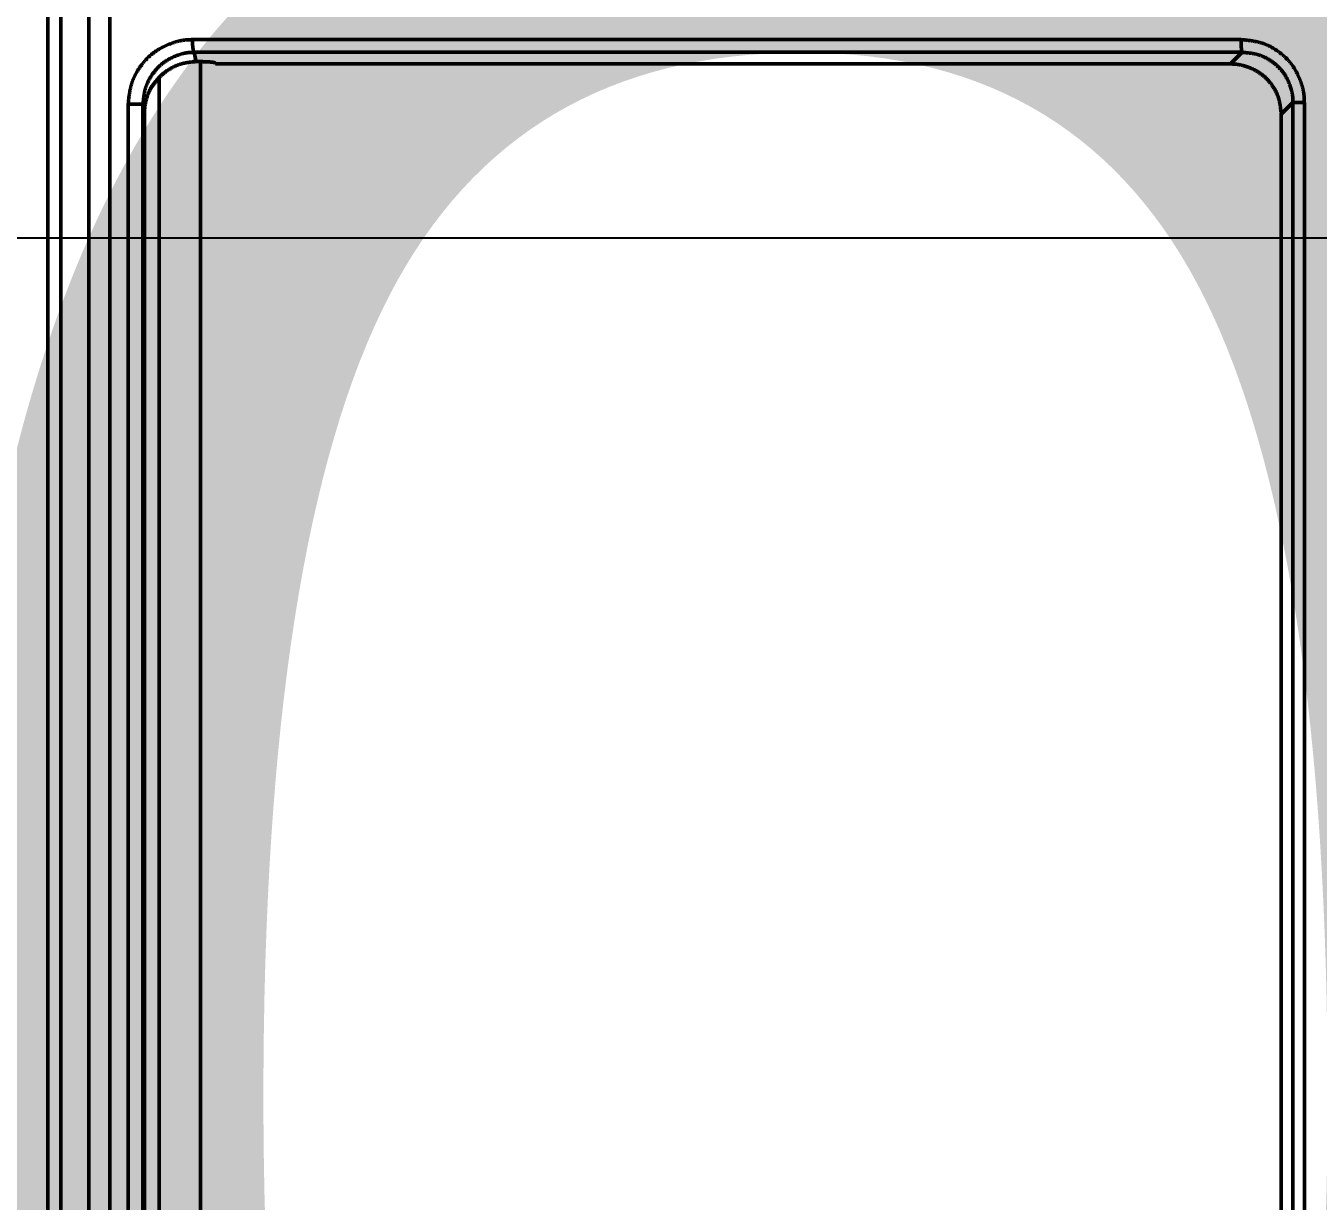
# Model space of a CAD drawing. Header units: millimetres. Extents: x -6033 to 120673, y -4970 to 90533.
# Drawn here: x 87082.5 to 87133.4, y 68352.5 to 68398.7 of the extents above; entities that cross this region are included whole.
import ezdxf
from ezdxf.enums import TextEntityAlignment as Align

# ---------------------------------------------------------------- set-up
doc = ezdxf.new("R2010")
doc.units = ezdxf.units.MM
doc.linetypes.add('I-PLAN$0$ACAD_ISO02W100', pattern=[15, 12, -3])
doc.linetypes.add('I-PLAN$0$DASH', pattern=[0.35, 0.25, -0.1])
doc.layers.get('DefPoints').update_dxf_attribs({"color": 250})
for name, color, linetype, lineweight in [('_ACM-A-ANNO-DIMS-b', 2, 'Continuous', 18), ('_ACM-A-ANNO-DIMS-c', 2, 'Continuous', 18), ('I-AR$0$I-SCOPE', 252, 'Continuous', 35), ('I-PLAN$0$_ACM-A-WALL-HACH', 251, 'Continuous', 9)]:
    doc.layers.add(name, color=color, linetype=linetype, lineweight=lineweight)
for name, color, linetype in [('I-CEILING$0$I-RCP-AIR', 64, 'Continuous'), ('I-CEILING$0$RC-Hatch【天花填充】', 251, 'Continuous'), ('I-FLOOR$0$I-FC-HATCH', 8, 'Continuous'), ('I-PLAN$0$I-PL-FURN', 1, 'I-PLAN$0$DASH'), ('地坪', 7, 'Continuous'), ('天花', 7, 'Continuous')]:
    doc.layers.add(name, color=color, linetype=linetype)
doc.styles.add('_ACM-G-NOTES', font='arial.ttf')
doc.styles.add('I-CEILING$0$黑体', font='simhei.ttf', dxfattribs={"height": 600})
doc.styles.add('I-PLAN$0$Arial', font='ARIALUNI.ttf')
doc.dimstyles.new('_ACM-DIM-A_50', dxfattribs={"dimscale": 50, "dimtxt": 2.5, "dimasz": 1, "dimexe": 1.5, "dimexo": 1, "dimgap": 1, "dimtad": 1, "dimdec": 0, "dimrnd": 5, "dimzin": 1, "dimdsep": 46, "dimtxsty": '_ACM-G-NOTES', "dimblk": 'ARCHTICK', "dimcen": 2.5, "dimclrd": 256, "dimclre": 256, "dimclrt": 256, "dimadec": 3, "dimazin": 0, "dimtfac": 1, "dimtdec": 0, "dimtix": 1, "dimtmove": 0, "dimatfit": 3, "dimldrblk": 'DOTSMALL', "dimfxl": 5, "dimfxlon": 1, "dimlwd": 18, "dimlwe": 18, "dimarcsym": 0})

# ---------------------------------------------------------------- blocks, each defined once
blk = doc.blocks.new('I-AR')
at = {"layer": 'I-AR$0$I-SCOPE'}
h = blk.add_hatch(dxfattribs=at)
h.set_pattern_fill('ANSI31', color=256, scale=200)
h.paths.add_polyline_path([(63300, 72640), (66630, 72640), (66630, 70889.383), (90600, 70890), (90600, 66390), (96650, 66390), (96650, 24876.398), (18340, 24876.398), (18340, 66390), (48090, 66390), (48090, 72640), (51400, 72640), (51400, 72649.887), (52869.5, 72649.887), (52869.5, 72640), (55240, 72640), (55240, 72790), (59460, 72790), (59460, 72640), (61830.5, 72640), (61830.5, 72649.887), (63300, 72649.887)], flags=16)
h.paths.add_polyline_path([(7330, 0), (7330, -1770), (11180, -1770), (11180, 0), (18450, 0), (18450, 2900), (27550, 2900), (27550, 18090), (37037.331, 18090), (37037.331, 17350), (96200, 17350), (96200, 18120), (114640, 18120), (114640, 84500), (0, 84500), (0, 0)])
blk = doc.blocks.new('I-PLAN')
at = {"layer": 'I-PLAN$0$_ACM-A-WALL-HACH'}
h = blk.add_hatch(dxfattribs=at)
h.set_pattern_fill('ANSI31', color=256, scale=10, angle=45)
h.paths.add_polyline_path([(88260, 70790), (88260, 70890), (88030, 70890), (88030, 70790), (88230, 70790)], flags=17)
h.paths.add_polyline_path([(79671.546, 69390), (78155, 69390), (78155, 68990), (77955, 68990), (77955, 69590), (79671.546, 69590)], flags=17)
h.paths.add_polyline_path([(80271.546, 69390), (80271.546, 69590), (80780, 69590), (80780, 68990), (80580, 68990), (80580, 69390)], flags=17)
h.paths.add_polyline_path([(74580, 69590), (73930, 69590), (73930, 69390), (74580, 69390)])
h.paths.add_polyline_path([(68780, 69590), (69430, 69590), (69430, 69390), (68780, 69390)])
h.paths.add_polyline_path([(87280, 66490), (87480, 66490), (87480, 66390), (87280, 66390)])
h.paths.add_polyline_path([(82180, 68990), (82180, 69390), (84230, 69390), (84230, 66490), (84430, 66490), (84430, 69390), (85280, 69390), (85280, 69590), (81980, 69590), (81980, 68990)])
h.paths.add_polyline_path([(87480, 67390), (87480, 69390), (88280, 69390), (88280, 69590), (88080, 69590), (86480, 69590), (86480, 69390), (87280, 69390), (87280, 67390)], flags=17)
h.paths.add_polyline_path([(72130, 68170), (72130, 66490), (72330, 66490), (72330, 67870), (73130, 67870), (73130, 68070), (72330, 68070), (72330, 68170)])
h.paths.add_polyline_path([(71230, 68170), (71230, 66390), (71030, 66390), (71030, 67870), (70230, 67870), (70230, 68070), (71030, 68070), (71030, 68170)])
h.paths.add_polyline_path([(72130, 69070), (72330, 69070), (72330, 69390), (73030, 69390), (73030, 69590), (72130, 69590)])
h.paths.add_polyline_path([(71230, 69070), (71030, 69070), (71030, 69390), (70330, 69390), (70330, 69590), (71230, 69590)])
h.paths.add_polyline_path([(67800, 69490), (67830, 69490), (67830, 69590), (67800, 69590)], flags=17)
h.paths.add_polyline_path([(76755, 69590), (75180, 69590), (75180, 69390), (75330, 69390), (75330, 66390), (75530, 66390), (75530, 69390), (76555, 69390), (76555, 68990), (76755, 68990)])
h.paths.add_polyline_path([(68180, 69590), (68180, 69390), (68030, 69390), (68030, 66520), (67780, 66520), (67780, 66390), (67400, 66390), (67400, 66720), (67830, 66720), (67830, 69590)])
edge = h.paths.add_edge_path()
edge.add_line((89860, 70890), (88860, 70890))
edge.add_line((75530, 66520), (84230, 66520))
edge.add_line((75530, 66720), (84230, 66720))
at = {"layer": 'I-PLAN$0$I-PL-FURN', "linetype": 'I-PLAN$0$ACAD_ISO02W100', "insert": (86615.717, 68406.556), "char_height": 100, "width": 151170.16662, "attachment_point": 1, "style": 'I-PLAN$0$Arial'}
blk.add_mtext('{\\fArial Unicode MS|b0|i0|c134|p34;1800x700}', dxfattribs=at)
blk = doc.blocks.new('I-CEILING$0$RPK-22-40FSNQS')
at = {"color": 0, "lineweight": 50}
for p, q in [((58.0106, -147.635026), (58.0106, -147.186862)), ((58.0106, -147.186862), (144.489384, -147.186862)), ((58.0106, -147.635026), (58.20801, -147.832538)), ((144.489384, -147.635026), (58.0106, -147.635026)), ((58.20801, -147.832538), (58.47349, -148.098138)), ((144.026494, -148.098138), (58.47349, -148.098138)), ((55.543384, -190.940746), (55.543384, -149.677702)), ((56.144512, -149.734142), (56.041322, -149.630958)), ((56.041322, -190.870548), (56.041322, -149.630958)), ((56.499994, -150.089616), (56.144512, -149.734142)), ((56.499994, -190.035762), (56.499994, -150.089616)), ((56.460774, -190.043362), (56.499994, -190.035762)), ((56.409068, -190.799142), (56.409068, -190.6207)), ((146.090908, -190.6207), (56.409068, -190.6207)), ((56.041322, -190.870548), (56.358716, -190.808916)), ((56.358716, -190.808916), (56.409068, -190.799142)), ((145.468338, -192.2505), (57.031652, -192.2505)), ((58.195732, -192.866678), (58.08521, -192.88809)), ((58.08521, -193.466784), (58.08521, -192.88809)), ((58.08521, -192.88809), (144.414766, -192.88809)), ((58.390788, -192.828874), (58.195732, -192.866678)), ((144.109204, -192.828874), (58.390788, -192.828874)), ((144.414766, -193.466784), (58.08521, -193.466784)), ((-380.681464, -194.185996), (380.681432, -194.185996)), ((380.681416, -195.01459), (-380.681404, -195.01459)), ((381.571642, -196.120488), (-381.571658, -196.120488)), ((381.57182, -196.625502), (-381.571838, -196.625502))]:
    blk.add_line(p, q, dxfattribs=at)
for points in [[(55.543384, -149.677702), (55.546082, -149.649282), (55.548794, -149.620866), (55.551532, -149.592456), (55.55431, -149.564058), (55.557144, -149.535672), (55.560044, -149.507302), (55.563028, -149.478954), (55.566106, -149.450628), (55.569292, -149.422328), (55.5726, -149.394058), (55.576044, -149.365822), (55.579636, -149.337624), (55.583392, -149.309464), (55.587326, -149.28135), (55.591448, -149.25328), (55.595774, -149.225262), (55.600318, -149.197296), (55.605092, -149.169388), (55.61011, -149.141538), (55.615386, -149.113754), (55.620934, -149.086036), (55.626766, -149.058388), (55.632898, -149.030812), (55.639342, -149.003314), (55.64611, -148.975898), (55.65322, -148.948562), (55.66068, -148.921316), (55.668508, -148.894158), (55.676716, -148.867094), (55.685318, -148.840128), (55.694324, -148.81326), (55.703728, -148.786498), (55.713526, -148.759846), (55.723708, -148.733304), (55.734268, -148.70688), (55.745198, -148.680578), (55.756492, -148.654402), (55.768142, -148.628354), (55.780138, -148.602442), (55.792478, -148.576668), (55.805148, -148.551036), (55.818146, -148.52555), (55.831464, -148.500216), (55.845092, -148.475038), (55.859024, -148.450018), (55.873254, -148.425162), (55.887772, -148.400476), (55.902572, -148.37596), (55.917648, -148.351622), (55.93299, -148.327464), (55.948592, -148.30349), (55.964446, -148.279706), (55.980548, -148.256116), (55.996886, -148.232724), (56.013454, -148.209532), (56.030246, -148.186548), (56.047252, -148.163774), (56.064468, -148.141214), (56.081886, -148.118874), (56.099496, -148.096756), (56.117294, -148.074866), (56.135284, -148.053204), (56.153466, -148.031772), (56.171844, -148.010572), (56.190424, -147.989604), (56.209208, -147.96887), (56.2282, -147.948372), (56.247402, -147.92811), (56.26682, -147.908086), (56.286456, -147.8883), (56.306314, -147.868756), (56.326396, -147.849454), (56.34671, -147.830394), (56.367254, -147.811578), (56.388036, -147.79301), (56.409058, -147.774688), (56.430322, -147.756614), (56.451834, -147.73879), (56.473596, -147.721218), (56.495612, -147.703896), (56.517886, -147.68683), (56.54042, -147.670018), (56.56322, -147.653464), (56.586288, -147.637166), (56.609628, -147.621126), (56.633244, -147.605348), (56.657138, -147.589832), (56.681314, -147.574578), (56.705778, -147.559588), (56.73053, -147.544864), (56.755572, -147.530408), (56.780882, -147.51622), (56.806434, -147.502306), (56.832206, -147.488668), (56.85817, -147.475308), (56.884304, -147.46223), (56.910582, -147.449438), (56.93698, -147.436932), (56.96347, -147.424716), (56.99003, -147.412794), (57.016634, -147.40117), (57.043258, -147.389844), (57.069876, -147.378822), (57.096464, -147.368104), (57.122996, -147.357696), (57.149448, -147.347598), (57.175794, -147.337814), (57.20201, -147.328348), (57.228072, -147.319204), (57.253954, -147.31038), (57.279632, -147.301884), (57.305078, -147.293718), (57.330272, -147.285884), (57.355186, -147.278384), (57.379794, -147.271224), (57.404074, -147.264404), (57.428, -147.257928), (57.451546, -147.251798), (57.47469, -147.24602), (57.497404, -147.240594), (57.518306, -147.235826), (57.538822, -147.23136), (57.558966, -147.227186), (57.578752, -147.223294), (57.59819, -147.219674), (57.617294, -147.216314), (57.63608, -147.213206), (57.65456, -147.210338), (57.672748, -147.207698), (57.690656, -147.20528), (57.708296, -147.203068), (57.725684, -147.201056), (57.742834, -147.199232), (57.759756, -147.197586), (57.776464, -147.196106), (57.792974, -147.194784), (57.809298, -147.193606), (57.825448, -147.192566), (57.841438, -147.19165), (57.857282, -147.19085), (57.872994, -147.190152), (57.888584, -147.18955), (57.90407, -147.189032), (57.919462, -147.188586), (57.934772, -147.188202), (57.950018, -147.187872), (57.96521, -147.187582), (57.980362, -147.187326), (57.995488, -147.187088), (58.0106, -147.186862)], [(58.0106, -147.635026), (57.998494, -147.63518), (57.986378, -147.635344), (57.974242, -147.635524), (57.962072, -147.63573), (57.949862, -147.635968), (57.937596, -147.636248), (57.925266, -147.63658), (57.912862, -147.63697), (57.900372, -147.637426), (57.887788, -147.63796), (57.875094, -147.638576), (57.862284, -147.639284), (57.849346, -147.640092), (57.836268, -147.64101), (57.823042, -147.642046), (57.809654, -147.643206), (57.796096, -147.644502), (57.782356, -147.64594), (57.768424, -147.647528), (57.754288, -147.649276), (57.73994, -147.651192), (57.725366, -147.653282), (57.710558, -147.655558), (57.695504, -147.658026), (57.680192, -147.660696), (57.664614, -147.663576), (57.648758, -147.666672), (57.632614, -147.669996), (57.61617, -147.673554), (57.599416, -147.677354), (57.581234, -147.681676), (57.562708, -147.686278), (57.54386, -147.691162), (57.524706, -147.696324), (57.50527, -147.701762), (57.485572, -147.707472), (57.465628, -147.713454), (57.445462, -147.719704), (57.425094, -147.726222), (57.40454, -147.733002), (57.383824, -147.740044), (57.362964, -147.747346), (57.34198, -147.754904), (57.320894, -147.762716), (57.299724, -147.770782), (57.278488, -147.779096), (57.257212, -147.787658), (57.23591, -147.796466), (57.214606, -147.805516), (57.193316, -147.814806), (57.172064, -147.824336), (57.150868, -147.8341), (57.12975, -147.844098), (57.108726, -147.854328), (57.087818, -147.864786), (57.067048, -147.87547), (57.046434, -147.88638), (57.025996, -147.89751), (57.005754, -147.90886), (56.985728, -147.920426), (56.965934, -147.932208), (56.946374, -147.944202), (56.927044, -147.956412), (56.907942, -147.96883), (56.889064, -147.981462), (56.870408, -147.9943), (56.851972, -148.007348), (56.833752, -148.020604), (56.815744, -148.034066), (56.797946, -148.047732), (56.780358, -148.061604), (56.762972, -148.075678), (56.74579, -148.089954), (56.728804, -148.104432), (56.712016, -148.119108), (56.695422, -148.133984), (56.679016, -148.149058), (56.662798, -148.164328), (56.646766, -148.179794), (56.630914, -148.195454), (56.61524, -148.211308), (56.599744, -148.227354), (56.58442, -148.24359), (56.569266, -148.260018), (56.55428, -148.276636), (56.539458, -148.29344), (56.524796, -148.310432), (56.510294, -148.32761), (56.495948, -148.344974), (56.481756, -148.36252), (56.467714, -148.38025), (56.453828, -148.39816), (56.440104, -148.416244), (56.426548, -148.434502), (56.413166, -148.452928), (56.399962, -148.471522), (56.386944, -148.490278), (56.374118, -148.509192), (56.36149, -148.528262), (56.349064, -148.547484), (56.336846, -148.566856), (56.324844, -148.586374), (56.313064, -148.606032), (56.301508, -148.62583), (56.290186, -148.645764), (56.279102, -148.66583), (56.268264, -148.686024), (56.257674, -148.706342), (56.24734, -148.726784), (56.23727, -148.747342), (56.227466, -148.768018), (56.217936, -148.788802), (56.208686, -148.809696), (56.199722, -148.830696), (56.19105, -148.851796), (56.182674, -148.872994), (56.1746, -148.894288), (56.166838, -148.915672), (56.159388, -148.937144), (56.15226, -148.9587), (56.145458, -148.980338), (56.13897, -149.002054), (56.132786, -149.023844), (56.126898, -149.04571), (56.121292, -149.067644), (56.115958, -149.089648), (56.110886, -149.111716), (56.106064, -149.133844), (56.101482, -149.156034), (56.09713, -149.17828), (56.092994, -149.20058), (56.089066, -149.222932), (56.085334, -149.245332), (56.081786, -149.267778), (56.078414, -149.290268), (56.075204, -149.312798), (56.072146, -149.335366), (56.06923, -149.357968), (56.066446, -149.380604), (56.06378, -149.403268), (56.061224, -149.42596), (56.058766, -149.448676), (56.056396, -149.471414), (56.0541, -149.494172), (56.05187, -149.516944), (56.049696, -149.539732), (56.047564, -149.562528), (56.045466, -149.585334), (56.043388, -149.608144), (56.041322, -149.630958)], [(58.47349, -148.098138), (58.45143, -148.100244), (58.429374, -148.102358), (58.407324, -148.104494), (58.385282, -148.10666), (58.36325, -148.10887), (58.341232, -148.11113), (58.31923, -148.113452), (58.297248, -148.115846), (58.275286, -148.118322), (58.25335, -148.120892), (58.23144, -148.123566), (58.209558, -148.126354), (58.18771, -148.129266), (58.165898, -148.132312), (58.144122, -148.135502), (58.122388, -148.138848), (58.100696, -148.14236), (58.07905, -148.146048), (58.057454, -148.149922), (58.035908, -148.153992), (58.014416, -148.158268), (57.99298, -148.162762), (57.971604, -148.167484), (57.95029, -148.172444), (57.92904, -148.177652), (57.907858, -148.183118), (57.886746, -148.188854), (57.865708, -148.194868), (57.844744, -148.201172), (57.823858, -148.207776), (57.803054, -148.214688), (57.782332, -148.221904), (57.761698, -148.22942), (57.741154, -148.23723), (57.7207, -148.245328), (57.700342, -148.25371), (57.680082, -148.262368), (57.659922, -148.271298), (57.639864, -148.280496), (57.619914, -148.289954), (57.60007, -148.299668), (57.58034, -148.309632), (57.560722, -148.319842), (57.541224, -148.33029), (57.521844, -148.34097), (57.502586, -148.35188), (57.483454, -148.363014), (57.46445, -148.374364), (57.445578, -148.385926), (57.426838, -148.397694), (57.408234, -148.409662), (57.389772, -148.421828), (57.37145, -148.434182), (57.353272, -148.44672), (57.335244, -148.459438), (57.317364, -148.47233), (57.299638, -148.48539), (57.282068, -148.498612), (57.264656, -148.511992), (57.247406, -148.525522), (57.23032, -148.539202), (57.2134, -148.55303), (57.196644, -148.56701), (57.180056, -148.581146), (57.163636, -148.59544), (57.147384, -148.609898), (57.1313, -148.624518), (57.115388, -148.639306), (57.099646, -148.654266), (57.084078, -148.6694), (57.06868, -148.68471), (57.053458, -148.7002), (57.038408, -148.715874), (57.023534, -148.731734), (57.008838, -148.747782), (56.994318, -148.764024), (56.979974, -148.780462), (56.96581, -148.797096), (56.951826, -148.813934), (56.938022, -148.830974), (56.9244, -148.848224), (56.910958, -148.865684), (56.8977, -148.883358), (56.884626, -148.901248), (56.871736, -148.91936), (56.859032, -148.937692), (56.846514, -148.956252), (56.834184, -148.975042), (56.822042, -148.994064), (56.810088, -149.01332), (56.798324, -149.032812), (56.786752, -149.052524), (56.775378, -149.07244), (56.764204, -149.09254), (56.753232, -149.112808), (56.742466, -149.133224), (56.73191, -149.153774), (56.721566, -149.174438), (56.711438, -149.195196), (56.70153, -149.216034), (56.691844, -149.236934), (56.682382, -149.257876), (56.673152, -149.278844), (56.664152, -149.299818), (56.655388, -149.320782), (56.646864, -149.341718), (56.638582, -149.36261), (56.630544, -149.383436), (56.622756, -149.404182), (56.61522, -149.424828), (56.607938, -149.445358), (56.600914, -149.465754), (56.594154, -149.485996), (56.587658, -149.506068), (56.58143, -149.525954), (56.575474, -149.545632), (56.569792, -149.565088), (56.564388, -149.584302), (56.559266, -149.603258), (56.554428, -149.621936), (56.549876, -149.640324), (56.545604, -149.658428), (56.541598, -149.676256), (56.537854, -149.69382), (56.534358, -149.71113), (56.531102, -149.728192), (56.528076, -149.74502), (56.525272, -149.761622), (56.522678, -149.778008), (56.520286, -149.794188), (56.518086, -149.810172), (56.51607, -149.82597), (56.514224, -149.84159), (56.512542, -149.857044), (56.511014, -149.87234), (56.50963, -149.88749), (56.508382, -149.902502), (56.507256, -149.917386), (56.506246, -149.932152), (56.505342, -149.94681), (56.504534, -149.96137), (56.503812, -149.975842), (56.503168, -149.990236), (56.50259, -150.004562), (56.502068, -150.018826), (56.501596, -150.033044), (56.501162, -150.047222), (56.500758, -150.06137), (56.50037, -150.075498), (56.499994, -150.089616)], [(55.543384, -149.677702), (55.546468, -149.677684), (55.549552, -149.677668), (55.552636, -149.67765), (55.555718, -149.677632), (55.558802, -149.677614), (55.561884, -149.677596), (55.564964, -149.677578), (55.568046, -149.677558), (55.571124, -149.677538), (55.574204, -149.677518), (55.57728, -149.677496), (55.580356, -149.677474), (55.58343, -149.67745), (55.586504, -149.677426), (55.589574, -149.6774), (55.592644, -149.677374), (55.595712, -149.677346), (55.598778, -149.677316), (55.601842, -149.677286), (55.607962, -149.677218), (55.611018, -149.677182), (55.614072, -149.677144), (55.617124, -149.677106), (55.620172, -149.677064), (55.623218, -149.67702), (55.62626, -149.676974), (55.6293, -149.676926), (55.632336, -149.676876), (55.63537, -149.676824), (55.638398, -149.676768), (55.641424, -149.676712), (55.644446, -149.676652), (55.647464, -149.67659), (55.650478, -149.676524), (55.653488, -149.676458), (55.656494, -149.676388), (55.659496, -149.676318), (55.662492, -149.676244), (55.665484, -149.676168), (55.668472, -149.67609), (55.671456, -149.676008), (55.674434, -149.675926), (55.677406, -149.675842), (55.680374, -149.675756), (55.683338, -149.675666), (55.686296, -149.675576), (55.689248, -149.675482), (55.692194, -149.675388), (55.695134, -149.675292), (55.69807, -149.675192), (55.701, -149.675092), (55.703922, -149.67499), (55.70684, -149.674886), (55.70975, -149.67478), (55.712656, -149.674672), (55.715554, -149.674562), (55.718446, -149.67445), (55.721332, -149.674336), (55.72421, -149.674222), (55.727082, -149.674106), (55.729946, -149.673986), (55.732804, -149.673866), (55.735654, -149.673746), (55.738498, -149.673622), (55.741332, -149.673498), (55.74416, -149.67337), (55.74698, -149.673242), (55.749794, -149.673112), (55.752598, -149.67298), (55.755394, -149.672846), (55.758184, -149.672712), (55.760964, -149.672574), (55.763736, -149.672436), (55.7665, -149.672296), (55.769256, -149.672154), (55.772002, -149.67201), (55.77474, -149.671864), (55.77747, -149.671718), (55.78019, -149.671568), (55.7829, -149.671418), (55.785604, -149.671266), (55.788296, -149.671112), (55.79098, -149.670956), (55.793654, -149.670798), (55.79632, -149.67064), (55.798974, -149.670478), (55.80162, -149.670316), (55.804256, -149.670152), (55.806882, -149.669986), (55.809498, -149.669818), (55.812104, -149.669648), (55.814698, -149.669478), (55.817284, -149.669306), (55.819858, -149.66913), (55.822422, -149.668954), (55.824974, -149.668776), (55.827516, -149.668596), (55.830048, -149.668416), (55.832568, -149.668234), (55.835078, -149.668048), (55.837578, -149.667862), (55.840064, -149.667676), (55.84254, -149.667486), (55.845006, -149.667296), (55.847458, -149.667104), (55.8499, -149.66691), (55.85233, -149.666714), (55.854748, -149.666518), (55.857156, -149.66632), (55.85955, -149.66612), (55.861932, -149.665918), (55.864304, -149.665716), (55.866662, -149.665512), (55.869008, -149.665306), (55.871342, -149.665098), (55.873664, -149.66489), (55.875972, -149.66468), (55.87827, -149.66447), (55.880554, -149.664256), (55.882824, -149.664042), (55.885082, -149.663828), (55.887326, -149.66361), (55.889558, -149.663392), (55.891778, -149.663174), (55.893982, -149.662952), (55.896174, -149.66273), (55.898354, -149.662506), (55.900518, -149.662282), (55.90267, -149.662056), (55.904808, -149.661828), (55.906932, -149.661598), (55.909042, -149.661368), (55.911138, -149.661136), (55.91322, -149.660902), (55.915288, -149.660668), (55.917342, -149.660432), (55.919382, -149.660194), (55.921408, -149.659954), (55.923418, -149.659714), (55.925416, -149.659472), (55.927398, -149.65923), (55.929364, -149.658984), (55.931318, -149.658738), (55.933256, -149.658492), (55.935178, -149.658242), (55.937086, -149.657992), (55.93898, -149.65774), (55.940858, -149.657488), (55.94272, -149.657232), (55.944568, -149.656976), (55.9464, -149.65672), (55.948218, -149.65646), (55.950018, -149.6562), (55.951804, -149.655938), (55.953574, -149.655676), (55.955328, -149.655412), (55.957068, -149.655148), (55.95879, -149.654882), (55.960498, -149.654616), (55.962188, -149.654348), (55.963864, -149.65408), (55.965524, -149.65381), (55.967166, -149.65354), (55.968794, -149.653268), (55.970406, -149.652998), (55.972002, -149.652726), (55.97358, -149.652452), (55.975144, -149.65218), (55.97669, -149.651906), (55.97822, -149.651632), (55.979734, -149.651356), (55.981232, -149.651082), (55.982714, -149.650808), (55.984178, -149.650532), (55.985626, -149.650256), (55.987058, -149.64998), (55.988474, -149.649706), (55.989872, -149.64943), (55.991254, -149.649154), (55.992618, -149.648878), (55.993966, -149.648604), (55.995298, -149.648328), (55.996612, -149.648052), (55.997908, -149.647776), (55.999188, -149.647498), (56.00045, -149.64722), (56.001694, -149.646942), (56.00292, -149.646662), (56.00413, -149.64638), (56.005322, -149.646098), (56.006496, -149.645814), (56.007652, -149.645528), (56.00879, -149.645242), (56.00991, -149.644952), (56.011012, -149.644662), (56.012096, -149.644368), (56.013162, -149.644074), (56.01421, -149.643776), (56.015238, -149.643474), (56.016248, -149.643172), (56.01724, -149.642866), (56.018214, -149.642556), (56.019168, -149.642244), (56.020104, -149.641928), (56.021022, -149.641608), (56.02192, -149.641286), (56.022798, -149.64096), (56.023658, -149.64063), (56.024498, -149.640296), (56.025188, -149.640012), (56.025866, -149.639726), (56.02653, -149.639436), (56.027182, -149.639144), (56.027822, -149.63885), (56.028452, -149.638554), (56.02907, -149.638256), (56.029676, -149.637954), (56.030274, -149.63765), (56.030862, -149.637346), (56.031442, -149.637038), (56.032012, -149.636728), (56.032574, -149.636418), (56.033128, -149.636104), (56.033676, -149.63579), (56.034216, -149.635476), (56.03475, -149.635158), (56.035278, -149.63484), (56.0358, -149.63452), (56.036318, -149.6342), (56.036832, -149.633878), (56.03734, -149.633556), (56.037846, -149.633234), (56.038348, -149.63291), (56.038848, -149.632586), (56.039346, -149.63226), (56.03984, -149.631936), (56.040336, -149.63161), (56.040828, -149.631284), (56.041322, -149.630958)], [(56.409068, -190.6207), (56.40912, -190.615076), (56.409172, -190.609452), (56.409224, -190.60383), (56.409278, -190.598208), (56.409386, -190.586968), (56.409444, -190.58135), (56.409502, -190.575736), (56.409562, -190.570122), (56.409622, -190.564512), (56.409688, -190.558906), (56.409754, -190.553302), (56.409822, -190.547702), (56.409894, -190.542106), (56.40997, -190.536516), (56.410048, -190.530928), (56.41013, -190.525346), (56.410216, -190.51977), (56.410306, -190.514198), (56.4104, -190.508632), (56.410498, -190.503072), (56.4106, -190.49752), (56.410708, -190.491972), (56.41082, -190.486434), (56.410938, -190.4809), (56.411062, -190.475376), (56.411192, -190.46986), (56.411326, -190.46435), (56.411468, -190.45885), (56.411616, -190.45336), (56.41177, -190.447878), (56.41193, -190.442406), (56.412098, -190.436944), (56.412272, -190.431494), (56.412452, -190.426056), (56.41264, -190.420632), (56.412832, -190.41522), (56.413032, -190.409824), (56.413238, -190.404442), (56.41345, -190.399076), (56.41367, -190.393726), (56.413894, -190.388394), (56.414124, -190.38308), (56.414362, -190.377784), (56.414604, -190.37251), (56.414854, -190.367254), (56.41511, -190.36202), (56.41537, -190.356808), (56.415638, -190.351618), (56.415912, -190.34645), (56.41619, -190.341308), (56.416476, -190.33619), (56.416766, -190.331098), (56.417062, -190.326032), (56.417366, -190.320992), (56.417674, -190.31598), (56.417986, -190.310998), (56.418306, -190.306044), (56.418632, -190.30112), (56.418962, -190.296228), (56.419298, -190.291366), (56.41964, -190.286536), (56.419986, -190.281738), (56.420336, -190.276974), (56.420692, -190.272244), (56.421052, -190.26755), (56.421416, -190.262888), (56.421784, -190.258264), (56.422156, -190.253674), (56.42253, -190.249122), (56.422906, -190.244608), (56.423286, -190.24013), (56.423668, -190.235692), (56.424054, -190.231292), (56.42444, -190.226932), (56.424828, -190.222612), (56.425218, -190.218332), (56.425608, -190.214094), (56.426, -190.209898), (56.426392, -190.205744), (56.426784, -190.201634), (56.427176, -190.197566), (56.427568, -190.193544), (56.42796, -190.189566), (56.428352, -190.185632), (56.428742, -190.181746), (56.42913, -190.177906), (56.429518, -190.174112), (56.429904, -190.170366), (56.430286, -190.166668), (56.430668, -190.16302), (56.431048, -190.15942), (56.431428, -190.15587), (56.431808, -190.152368), (56.432188, -190.148918), (56.43257, -190.145516), (56.432956, -190.142162), (56.433344, -190.13886), (56.433736, -190.135608), (56.434134, -190.132404), (56.434536, -190.129252), (56.434946, -190.12615), (56.435364, -190.1231), (56.43579, -190.120098), (56.436224, -190.11715), (56.436668, -190.11425), (56.437122, -190.111402), (56.43759, -190.108606), (56.438068, -190.10586), (56.43856, -190.103168), (56.439064, -190.100526), (56.439584, -190.097936), (56.44012, -190.095396), (56.440672, -190.09291), (56.44124, -190.090476), (56.441828, -190.088096), (56.442432, -190.085766), (56.443058, -190.08349), (56.443702, -190.081266), (56.444368, -190.079094), (56.444824, -190.07768), (56.445288, -190.076288), (56.44576, -190.07492), (56.446242, -190.07357), (56.446734, -190.072242), (56.447232, -190.070934), (56.447738, -190.069644), (56.448252, -190.068372), (56.448772, -190.067118), (56.4493, -190.06588), (56.449834, -190.064658), (56.450374, -190.06345), (56.45092, -190.062256), (56.45147, -190.061076), (56.452028, -190.059908), (56.452588, -190.058752), (56.453154, -190.057608), (56.453724, -190.056472), (56.454298, -190.055348), (56.454876, -190.05423), (56.455456, -190.053122), (56.45604, -190.05202), (56.456626, -190.050924), (56.457214, -190.049832), (56.457806, -190.048748), (56.458396, -190.047666), (56.45899, -190.046586), (56.459584, -190.04551), (56.46018, -190.044436), (56.460774, -190.043362)], [(55.543384, -190.940746), (55.546468, -190.940722), (55.549552, -190.940696), (55.552634, -190.94067), (55.555718, -190.940644), (55.564964, -190.94056), (55.568044, -190.940532), (55.571124, -190.940502), (55.57728, -190.940438), (55.580356, -190.940404), (55.58343, -190.94037), (55.586504, -190.940332), (55.589574, -190.940294), (55.592644, -190.940254), (55.595712, -190.940212), (55.598778, -190.940168), (55.601842, -190.94012), (55.604904, -190.940072), (55.607962, -190.94002), (55.61102, -190.939966), (55.614074, -190.93991), (55.617124, -190.93985), (55.620174, -190.939788), (55.623218, -190.939724), (55.626262, -190.939654), (55.6293, -190.939582), (55.632336, -190.939508), (55.63537, -190.939428), (55.638398, -190.939346), (55.641424, -190.93926), (55.644446, -190.93917), (55.647464, -190.939076), (55.650478, -190.93898), (55.653488, -190.93888), (55.656494, -190.938776), (55.659494, -190.938668), (55.662492, -190.938558), (55.665484, -190.938444), (55.668472, -190.938326), (55.671454, -190.938206), (55.674434, -190.938082), (55.677406, -190.937956), (55.680374, -190.937826), (55.683338, -190.937692), (55.686296, -190.937556), (55.689248, -190.937416), (55.692194, -190.937274), (55.695136, -190.93713), (55.69807, -190.936982), (55.701, -190.93683), (55.703924, -190.936676), (55.70684, -190.93652), (55.709752, -190.93636), (55.712656, -190.936198), (55.715556, -190.936034), (55.718446, -190.935866), (55.721332, -190.935696), (55.72421, -190.935524), (55.727082, -190.935348), (55.729946, -190.935172), (55.732804, -190.934992), (55.735654, -190.934808), (55.738496, -190.934622), (55.741332, -190.934436), (55.74416, -190.934244), (55.74698, -190.934052), (55.749792, -190.933856), (55.752598, -190.933658), (55.755394, -190.933458), (55.758184, -190.933254), (55.760964, -190.93305), (55.763736, -190.93284), (55.7665, -190.93263), (55.769256, -190.932416), (55.772002, -190.932202), (55.774742, -190.931982), (55.77747, -190.931762), (55.78019, -190.931538), (55.782902, -190.931312), (55.785604, -190.931084), (55.788298, -190.930852), (55.790982, -190.930618), (55.793656, -190.930382), (55.79632, -190.930142), (55.798976, -190.929902), (55.801622, -190.929658), (55.804256, -190.92941), (55.806882, -190.929162), (55.809498, -190.92891), (55.812102, -190.928656), (55.814698, -190.928398), (55.817282, -190.928138), (55.819856, -190.927876), (55.82242, -190.927612), (55.824972, -190.927346), (55.827514, -190.927076), (55.830046, -190.926804), (55.832566, -190.92653), (55.835076, -190.926252), (55.837576, -190.925974), (55.840062, -190.925692), (55.842538, -190.925408), (55.845004, -190.925122), (55.847456, -190.924834), (55.849898, -190.924542), (55.85233, -190.92425), (55.854748, -190.923954), (55.857154, -190.923656), (55.85955, -190.923356), (55.861932, -190.923054), (55.864304, -190.92275), (55.866662, -190.922442), (55.869008, -190.922134), (55.871342, -190.921822), (55.873664, -190.921508), (55.875972, -190.921194), (55.87827, -190.920876), (55.880554, -190.920556), (55.882824, -190.920234), (55.885082, -190.91991), (55.887328, -190.919584), (55.88956, -190.919256), (55.891778, -190.918926), (55.893984, -190.918592), (55.896176, -190.918258), (55.898356, -190.917922), (55.900522, -190.917584), (55.902674, -190.917242), (55.904812, -190.9169), (55.906936, -190.916556), (55.909048, -190.916208), (55.911144, -190.91586), (55.913226, -190.915508), (55.915296, -190.915156), (55.91735, -190.9148), (55.91939, -190.914444), (55.921416, -190.914086), (55.923426, -190.913724), (55.925424, -190.913362), (55.927406, -190.912996), (55.929372, -190.91263), (55.931324, -190.91226), (55.933262, -190.91189), (55.935184, -190.911516), (55.937092, -190.911142), (55.938984, -190.910766), (55.94086, -190.910386), (55.94272, -190.910006), (55.944566, -190.909624), (55.946396, -190.909238), (55.948212, -190.908852), (55.95001, -190.908464), (55.951794, -190.908074), (55.953562, -190.907682), (55.955314, -190.90729), (55.95705, -190.906894), (55.958772, -190.906498), (55.960478, -190.9061), (55.962168, -190.9057), (55.963842, -190.905298), (55.9655, -190.904896), (55.967142, -190.904492), (55.968768, -190.904088), (55.97038, -190.90368), (55.971974, -190.903272), (55.973554, -190.902864), (55.975116, -190.902454), (55.976664, -190.902042), (55.978194, -190.90163), (55.97971, -190.901216), (55.98121, -190.900802), (55.982692, -190.900386), (55.98416, -190.89997), (55.98561, -190.899554), (55.987046, -190.899136), (55.988464, -190.898716), (55.989868, -190.898296), (55.991254, -190.897876), (55.992624, -190.897456), (55.993978, -190.897034), (55.995316, -190.896612), (55.996636, -190.896188), (55.99794, -190.895764), (55.999226, -190.895338), (56.000496, -190.89491), (56.001748, -190.894482), (56.002982, -190.894054), (56.004198, -190.893622), (56.005396, -190.89319), (56.006578, -190.892756), (56.00774, -190.89232), (56.008882, -190.891884), (56.010008, -190.891444), (56.011112, -190.891002), (56.0122, -190.89056), (56.013266, -190.890114), (56.014314, -190.889666), (56.015342, -190.889216), (56.01635, -190.888764), (56.017338, -190.888308), (56.018306, -190.887852), (56.019254, -190.887392), (56.02018, -190.886928), (56.021086, -190.886462), (56.021972, -190.885994), (56.022834, -190.885522), (56.023678, -190.885048), (56.024498, -190.88457), (56.025232, -190.884128), (56.02595, -190.883684), (56.026648, -190.883238), (56.027332, -190.882788), (56.028, -190.882338), (56.028652, -190.881884), (56.029288, -190.881428), (56.029912, -190.88097), (56.030522, -190.88051), (56.03112, -190.880048), (56.031706, -190.879584), (56.032278, -190.879118), (56.032842, -190.878652), (56.033394, -190.878184), (56.033936, -190.877714), (56.03447, -190.877242), (56.034996, -190.876768), (56.035512, -190.876294), (56.036022, -190.87582), (56.036526, -190.875344), (56.037022, -190.874866), (56.037514, -190.874388), (56.038, -190.87391), (56.038484, -190.873432), (56.038962, -190.872952), (56.039438, -190.872472), (56.03991, -190.87199), (56.040382, -190.87151), (56.040852, -190.871028), (56.041322, -190.870548)], [(58.08521, -193.466784), (58.056848, -193.46403), (58.02849, -193.461264), (58.00014, -193.458472), (57.9718, -193.45564), (57.943474, -193.452756), (57.915168, -193.449806), (57.886882, -193.446778), (57.858622, -193.44366), (57.83039, -193.440436), (57.802192, -193.437094), (57.77403, -193.433622), (57.745908, -193.430008), (57.71783, -193.426236), (57.689798, -193.422294), (57.661818, -193.418168), (57.633892, -193.413848), (57.606024, -193.40932), (57.578218, -193.404568), (57.550478, -193.399582), (57.522806, -193.394348), (57.495208, -193.388852), (57.467684, -193.383082), (57.440242, -193.377024), (57.412882, -193.370668), (57.38561, -193.363996), (57.35843, -193.356998), (57.331342, -193.349662), (57.304354, -193.341972), (57.277466, -193.333918), (57.250686, -193.325484), (57.224012, -193.316662), (57.197452, -193.307454), (57.171004, -193.29787), (57.144676, -193.287912), (57.118466, -193.277588), (57.09238, -193.266908), (57.066418, -193.255874), (57.040586, -193.244496), (57.014884, -193.232778), (56.989318, -193.220728), (56.963886, -193.208354), (56.938596, -193.19566), (56.913446, -193.182654), (56.888442, -193.169342), (56.863586, -193.15573), (56.83888, -193.141826), (56.814328, -193.127638), (56.789932, -193.11317), (56.765694, -193.098428), (56.74162, -193.083422), (56.717708, -193.068154), (56.693964, -193.052636), (56.67039, -193.03687), (56.646988, -193.020866), (56.623764, -193.004628), (56.600716, -192.988164), (56.57785, -192.971482), (56.555168, -192.954586), (56.532672, -192.937482), (56.510366, -192.92018), (56.488252, -192.902682), (56.466332, -192.884988), (56.444608, -192.86709), (56.423082, -192.848986), (56.401758, -192.830672), (56.380636, -192.812142), (56.359718, -192.793392), (56.339008, -192.774418), (56.318506, -192.755216), (56.298214, -192.73578), (56.278136, -192.716106), (56.258274, -192.696192), (56.238628, -192.67603), (56.219202, -192.655616), (56.199996, -192.634948), (56.181016, -192.61402), (56.16226, -192.592828), (56.14373, -192.571368), (56.125432, -192.549634), (56.107366, -192.527622), (56.089532, -192.505328), (56.071936, -192.482748), (56.054576, -192.459878), (56.037458, -192.43671), (56.02058, -192.413244), (56.003948, -192.389474), (55.987562, -192.365396), (55.971426, -192.341004), (55.955538, -192.316294), (55.939904, -192.291262), (55.924526, -192.265908), (55.909406, -192.240254), (55.894548, -192.214326), (55.879958, -192.18815), (55.86564, -192.16175), (55.851598, -192.135152), (55.837836, -192.108384), (55.824358, -192.081472), (55.811168, -192.054438), (55.798272, -192.027312), (55.78567, -192.00012), (55.773372, -191.972884), (55.761378, -191.945634), (55.749692, -191.918394), (55.738322, -191.89119), (55.72727, -191.864046), (55.716538, -191.836992), (55.706134, -191.810052), (55.69606, -191.78325), (55.68632, -191.756616), (55.67692, -191.730172), (55.667862, -191.703944), (55.659152, -191.67796), (55.650794, -191.652246), (55.642792, -191.626826), (55.63515, -191.601728), (55.627872, -191.576976), (55.620962, -191.552598), (55.614424, -191.528618), (55.608264, -191.505062), (55.60249, -191.481982), (55.597084, -191.459338), (55.592032, -191.437112), (55.587322, -191.41529), (55.58294, -191.393856), (55.578876, -191.372798), (55.575116, -191.3521), (55.571646, -191.331744), (55.568456, -191.31172), (55.56553, -191.292008), (55.56286, -191.272596), (55.560428, -191.25347), (55.558226, -191.234612), (55.556238, -191.216008), (55.554454, -191.197644), (55.552858, -191.179504), (55.55144, -191.161576), (55.550188, -191.14384), (55.549086, -191.126284), (55.548124, -191.108894), (55.54729, -191.091652), (55.546568, -191.074546), (55.54595, -191.05756), (55.545418, -191.040678), (55.544962, -191.023884), (55.544572, -191.007168), (55.54423, -190.99051), (55.543928, -190.973898), (55.54365, -190.957314), (55.543384, -190.940746)], [(56.041322, -190.870548), (56.041578, -190.883792), (56.041846, -190.89705), (56.042132, -190.91033), (56.04245, -190.923648), (56.04281, -190.937012), (56.04322, -190.950436), (56.04369, -190.96393), (56.044232, -190.977508), (56.044854, -190.991182), (56.04557, -191.004964), (56.046386, -191.018864), (56.047314, -191.032894), (56.048364, -191.047068), (56.049546, -191.061398), (56.050872, -191.075892), (56.05235, -191.090566), (56.05399, -191.105432), (56.055802, -191.120498), (56.057798, -191.13578), (56.059988, -191.151288), (56.06238, -191.167032), (56.064986, -191.183028), (56.067816, -191.199286), (56.07088, -191.215818), (56.074188, -191.232636), (56.07775, -191.24975), (56.081576, -191.267176), (56.085676, -191.284922), (56.090062, -191.303002), (56.094742, -191.321426), (56.099738, -191.340252), (56.105038, -191.359416), (56.110638, -191.378898), (56.116532, -191.398676), (56.122722, -191.41873), (56.1292, -191.43904), (56.135962, -191.459586), (56.14301, -191.480346), (56.150334, -191.5013), (56.157936, -191.522428), (56.16581, -191.543706), (56.173952, -191.565118), (56.18236, -191.58664), (56.191028, -191.608252), (56.199956, -191.629934), (56.20914, -191.651666), (56.218574, -191.673426), (56.228256, -191.695194), (56.238184, -191.71695), (56.248352, -191.738672), (56.258758, -191.76034), (56.2694, -191.781932), (56.28027, -191.80343), (56.29137, -191.82481), (56.302692, -191.846056), (56.314236, -191.867142), (56.325996, -191.888052), (56.33797, -191.908762), (56.350154, -191.929252), (56.362546, -191.949504), (56.37514, -191.969498), (56.387938, -191.989234), (56.400934, -192.008718), (56.41413, -192.027952), (56.427522, -192.046938), (56.441108, -192.065682), (56.45489, -192.084186), (56.468862, -192.102454), (56.483024, -192.12049), (56.497376, -192.138298), (56.511912, -192.15588), (56.526636, -192.17324), (56.541542, -192.190382), (56.55663, -192.207308), (56.571898, -192.224024), (56.587346, -192.240534), (56.60297, -192.256838), (56.618768, -192.272942), (56.63474, -192.28885), (56.650884, -192.304562), (56.6672, -192.320086), (56.683682, -192.335424), (56.700332, -192.35058), (56.717146, -192.365554), (56.734126, -192.380354), (56.751266, -192.394982), (56.768566, -192.409442), (56.786026, -192.423736), (56.803642, -192.43787), (56.821412, -192.451844), (56.839338, -192.465662), (56.857414, -192.479322), (56.875638, -192.492816), (56.89401, -192.50614), (56.912528, -192.519288), (56.931186, -192.532256), (56.949986, -192.545036), (56.968924, -192.557626), (56.987996, -192.570018), (57.007202, -192.58221), (57.02654, -192.594194), (57.046006, -192.605964), (57.0656, -192.617516), (57.085318, -192.628846), (57.105158, -192.639948), (57.125118, -192.650816), (57.145196, -192.661444), (57.165388, -192.671828), (57.185694, -192.681964), (57.206112, -192.691844), (57.226638, -192.701462), (57.24727, -192.710816), (57.268008, -192.7199), (57.288846, -192.728708), (57.309784, -192.737234), (57.33082, -192.745474), (57.351952, -192.753422), (57.373176, -192.761072), (57.39449, -192.76842), (57.415894, -192.77546), (57.437384, -192.78219), (57.458958, -192.788618), (57.48061, -192.794752), (57.502342, -192.800606), (57.524148, -192.806188), (57.546028, -192.811508), (57.567974, -192.81658), (57.589988, -192.82141), (57.612066, -192.826012), (57.634202, -192.830394), (57.656398, -192.834566), (57.678648, -192.838542), (57.70095, -192.84233), (57.7233, -192.84594), (57.745696, -192.849382), (57.768136, -192.852668), (57.790616, -192.85581), (57.813132, -192.858814), (57.835684, -192.861694), (57.858268, -192.864458), (57.88088, -192.867118), (57.903518, -192.869686), (57.92618, -192.872168), (57.948862, -192.874578), (57.97156, -192.876926), (57.994272, -192.879222), (58.016996, -192.881476), (58.03973, -192.883698), (58.062468, -192.8859), (58.08521, -192.88809)], [(56.409068, -190.799142), (56.410886, -190.821366), (56.41272, -190.843592), (56.41458, -190.86582), (56.416482, -190.888048), (56.418438, -190.910276), (56.420462, -190.932508), (56.422566, -190.954744), (56.424766, -190.97698), (56.427076, -190.999222), (56.429508, -191.021466), (56.432076, -191.043716), (56.434794, -191.06597), (56.437674, -191.088228), (56.440732, -191.110494), (56.44398, -191.132764), (56.447432, -191.155042), (56.451102, -191.177326), (56.455004, -191.199618), (56.45915, -191.221918), (56.463554, -191.244226), (56.46823, -191.266542), (56.473192, -191.288868), (56.478454, -191.311202), (56.484028, -191.333548), (56.489928, -191.355904), (56.49617, -191.37827), (56.502764, -191.400648), (56.509726, -191.423038), (56.517068, -191.445438), (56.524804, -191.467854), (56.532944, -191.490278), (56.541472, -191.512696), (56.550368, -191.535088), (56.559614, -191.557438), (56.569188, -191.579724), (56.579072, -191.60193), (56.589244, -191.624034), (56.599686, -191.646018), (56.610378, -191.667864), (56.6213, -191.689552), (56.632432, -191.711062), (56.643756, -191.73238), (56.655248, -191.75348), (56.666894, -191.77435), (56.678668, -191.794964), (56.690556, -191.81531), (56.702534, -191.835364), (56.714584, -191.85511), (56.726686, -191.874526), (56.73882, -191.893596), (56.750966, -191.9123), (56.763106, -191.93062), (56.775218, -191.948534), (56.787282, -191.966026), (56.79928, -191.983078), (56.811192, -191.999666), (56.822998, -192.015776), (56.834676, -192.031388), (56.84621, -192.046482), (56.857578, -192.061038), (56.863948, -192.069054), (56.87026, -192.076898), (56.876516, -192.084572), (56.88272, -192.092088), (56.88887, -192.099448), (56.894972, -192.106658), (56.901026, -192.113726), (56.907032, -192.120656), (56.912996, -192.127456), (56.91892, -192.13413), (56.924802, -192.140684), (56.930646, -192.147126), (56.936456, -192.15346), (56.94223, -192.159692), (56.947974, -192.16583), (56.953686, -192.171878), (56.959372, -192.177842), (56.965032, -192.18373), (56.970668, -192.189546), (56.976282, -192.195296), (56.981876, -192.200986), (56.987452, -192.206622), (56.993012, -192.21221), (56.998558, -192.217758), (57.004092, -192.22327), (57.009616, -192.228752), (57.015132, -192.23421), (57.020642, -192.23965), (57.026148, -192.245078), (57.031652, -192.2505)], [(57.031652, -192.2505), (57.039942, -192.25769), (57.048236, -192.264882), (57.056542, -192.272078), (57.06486, -192.279278), (57.073198, -192.286484), (57.08156, -192.293696), (57.089952, -192.300918), (57.098376, -192.30815), (57.10684, -192.315394), (57.115348, -192.322652), (57.123904, -192.329924), (57.132514, -192.337212), (57.141182, -192.344518), (57.149914, -192.351844), (57.158712, -192.35919), (57.167584, -192.366558), (57.176532, -192.373948), (57.185564, -192.381366), (57.194682, -192.38881), (57.203894, -192.39628), (57.213202, -192.403782), (57.222612, -192.411314), (57.232128, -192.418878), (57.241756, -192.426476), (57.2515, -192.43411), (57.261366, -192.44178), (57.271358, -192.44949), (57.28148, -192.457238), (57.29174, -192.465028), (57.302138, -192.472862), (57.312684, -192.480738), (57.32339, -192.488654), (57.334266, -192.496604), (57.345326, -192.504582), (57.356586, -192.512584), (57.368056, -192.520604), (57.37975, -192.52864), (57.39168, -192.536682), (57.40386, -192.544728), (57.416304, -192.552772), (57.429026, -192.56081), (57.442036, -192.568836), (57.455348, -192.576844), (57.468976, -192.58483), (57.482932, -192.592788), (57.49723, -192.600714), (57.511884, -192.608602), (57.526904, -192.616446), (57.542308, -192.624244), (57.558104, -192.631988), (57.574306, -192.639674), (57.59093, -192.647298), (57.607988, -192.654852), (57.625492, -192.662334), (57.643454, -192.669736), (57.66189, -192.677054), (57.680812, -192.684284), (57.700232, -192.691418), (57.720164, -192.698456), (57.74062, -192.705388), (57.761604, -192.71221), (57.783078, -192.718914), (57.804992, -192.725496), (57.827294, -192.731944), (57.849938, -192.738254), (57.872874, -192.744418), (57.896054, -192.750426), (57.919426, -192.756272), (57.942942, -192.76195), (57.966552, -192.76745), (57.990208, -192.772766), (58.01386, -192.77789), (58.03746, -192.782816), (58.060958, -192.787534), (58.084304, -192.792038), (58.10745, -192.79632), (58.130344, -192.800372), (58.15294, -192.804188), (58.175188, -192.80776), (58.197038, -192.81108), (58.218442, -192.81414), (58.239348, -192.816934), (58.25971, -192.819454), (58.279476, -192.821692), (58.2986, -192.823642), (58.317028, -192.825292), (58.334716, -192.82664), (58.351612, -192.827676), (58.367666, -192.828394), (58.38283, -192.828784), (58.383098, -192.828788), (58.383366, -192.828792), (58.383634, -192.828796), (58.383902, -192.8288), (58.384168, -192.828802), (58.384436, -192.828806), (58.384968, -192.828814), (58.385234, -192.828816), (58.3855, -192.82882), (58.385766, -192.828822), (58.386032, -192.828826), (58.386296, -192.828828), (58.386562, -192.828832), (58.386826, -192.828834), (58.387092, -192.828838), (58.387356, -192.82884), (58.38762, -192.828842), (58.387886, -192.828846), (58.38815, -192.828848), (58.388414, -192.82885), (58.388678, -192.828854), (58.389206, -192.828858), (58.38947, -192.82886), (58.389732, -192.828864), (58.389996, -192.828866), (58.39026, -192.828868), (58.390524, -192.82887), (58.390788, -192.828874)]]:
    blk.add_lwpolyline(points, dxfattribs=at)
blk = doc.blocks.new('I-CEILING')
at = {"layer": 'I-CEILING$0$RC-Hatch【天花填充】'}
h = blk.add_hatch(dxfattribs=at)
h.set_pattern_fill('_USER', color=256, scale=600, double=1, pattern_type=0)
h.set_pattern_definition([(0, (81980, 70481.47), (0, 600), []), (90, (81980, 70481.47), (-600, 4e-14), [])])
h.paths.add_polyline_path([(84430, 69390), (85280, 69390), (85280, 69590), (81980, 69590), (81980, 69090), (80780, 69090), (80780, 69590), (77955, 69590), (77955, 69090), (76755, 69090), (76755, 69590), (66630, 69590), (66630, 70790), (88030, 70790), (88030, 69590), (86480, 69590), (86480, 69390), (87280, 69390), (87280, 66390), (85430, 66390), (85430, 66490), (84430, 66490)])
at = {"layer": 'I-CEILING$0$I-RCP-AIR', "rotation": 269.9999999882699}
blk.add_blockref('I-CEILING$0$RPK-22-40FSNQS', (87280, 68453.738, 3000), dxfattribs=at)
at = {"layer": 'I-CEILING$0$I-RCP-AIR', "style": 'I-CEILING$0$黑体'}
for tag, p in [('R', (61966.358, 71748.905)), ('R', (61966.358, 66925.235)), ('R', (51736.068, 63924.766)), ('R', (62976.068, 63924.766)), ('S', (56433.591, 63065))]:
    blk.add_attdef(tag, text='', height=100, dxfattribs=at).set_placement(p, align=Align.MIDDLE_CENTER)
blk = doc.blocks.new('I-FLOOR')
at = {"layer": 'I-FLOOR$0$I-FC-HATCH'}
h = blk.add_hatch(dxfattribs=at)
h.set_pattern_fill('_USER', color=256, scale=600, double=1, pattern_type=0)
h.set_pattern_definition([(0, (85280, 69590), (0, 600), []), (90, (85280, 69590), (-600, 4e-14), [])])
h.paths.add_polyline_path([(84430, 69390), (85280, 69390), (85280, 69590), (81980, 69590), (81980, 69090), (80780, 69090), (80780, 69590), (77955, 69590), (77955, 69090), (76755, 69090), (76755, 69590), (66630, 69590), (66630, 70790), (88030, 70790), (88030, 69590), (86480, 69590), (86480, 69390), (87280, 69390), (87280, 66390), (85430, 66390), (85430, 66490), (84430, 66490)])
blk = doc.blocks.new('_ArchTick')
at = {"color": 0, "linetype": 'ByBlock', "const_width": 0.15}
blk.add_lwpolyline([(-0.5, -0.5), (0.5, 0.5)], dxfattribs=at)
blk = doc.blocks.new('*D142')
at = {"layer": '_ACM-A-ANNO-DIMS-b', "lineweight": 18, "transparency": 16777216}
for p, q in [((86480, 67983.186), (86480, 68308.186)), ((87280, 67983.186), (87280, 68308.186)), ((86480, 68233.186), (87280, 68233.186))]:
    blk.add_line(p, q, dxfattribs=at)
at = {"layer": 'DefPoints', "color": 0, "transparency": 16777216}
for p in [(87280, 68233.186), (86480, 67781.466), (87280, 67781.466)]:
    blk.add_point(p, dxfattribs=at)
at = {"layer": '_ACM-A-ANNO-DIMS-b', "lineweight": 18, "transparency": 16777216, "xscale": 50, "yscale": 50, "zscale": 50, "rotation": 180}
blk.add_blockref('_ArchTick', (86480, 68233.186), dxfattribs=at)
at = {"layer": '_ACM-A-ANNO-DIMS-b', "lineweight": 18, "transparency": 16777216, "xscale": 50, "yscale": 50, "zscale": 50}
blk.add_blockref('_ArchTick', (87280, 68233.186), dxfattribs=at)
at = {"layer": '_ACM-A-ANNO-DIMS-b', "transparency": 16777216, "insert": (86880, 68347.008), "char_height": 125, "attachment_point": 5, "style": '_ACM-G-NOTES'}
blk.add_mtext('800', dxfattribs=at)
blk = doc.blocks.new('_DotSmall')
at = {"color": 0, "linetype": 'ByBlock', "const_width": 0.5}
blk.add_lwpolyline([(-0.0625, 0, 1), (0.0625, 0, 1)], format="xyb", close=True, dxfattribs=at)
blk = doc.blocks.new('*D236')
at = {"layer": '_ACM-A-ANNO-DIMS-c', "lineweight": 18, "transparency": 16777216}
for p, q in [((86747.261, 69390), (86422.261, 69390)), ((86497.261, 67926.5), (86497.261, 69390)), ((86747.261, 67926.5), (86422.261, 67926.5))]:
    blk.add_line(p, q, dxfattribs=at)
at = {"layer": 'DefPoints', "color": 0, "transparency": 16777216}
for p in [(86497.261, 69390), (87342.05, 69390), (87342.05, 67926.5)]:
    blk.add_point(p, dxfattribs=at)
at = {"layer": '_ACM-A-ANNO-DIMS-c', "lineweight": 18, "transparency": 16777216, "xscale": 50, "yscale": 50, "zscale": 50}
for p, rotation in [((86497.261, 69390), 90), ((86497.261, 67926.5), 270)]:
    blk.add_blockref('_ArchTick', p, dxfattribs=dict(at, rotation=rotation))
at = {"layer": '_ACM-A-ANNO-DIMS-c', "transparency": 16777216, "insert": (86383.439, 68658.25), "char_height": 125, "attachment_point": 5, "rotation": 90, "style": '_ACM-G-NOTES'}
blk.add_mtext('1465', dxfattribs=at)

msp = doc.modelspace()

# ---------------------------------------------------------------- block references
for name in ['I-AR', 'I-PLAN']:
    msp.add_blockref(name, (0, 0))

# ---------------------------------------------------------------- next in the draw order: block references
at = {"layer": '天花'}
msp.add_blockref('I-CEILING', (0, 0), dxfattribs=at)

# ---------------------------------------------------------------- next in the draw order: block references
at = {"layer": '地坪'}
msp.add_blockref('I-FLOOR', (0, 0), dxfattribs=at)

# ---------------------------------------------------------------- next in the draw order: dimensions: what is measured, and where the dimension line sits
at = {"layer": '_ACM-A-ANNO-DIMS-b'}
dim = msp.add_linear_dim(base=(87280, 68233.186), p1=(86480, 67781.466), p2=(87280, 67781.466), dimstyle='_ACM-DIM-A_50', dxfattribs=at)
dim.commit()
dim.dimension.update_dxf_attribs({"geometry": '*D142', "text_midpoint": (86880, 68347.008)})
at = {"layer": '_ACM-A-ANNO-DIMS-c'}
dim = msp.add_linear_dim(base=(86497.260511325, 69390), p1=(87342.050366476, 67926.5), p2=(87342.050366476, 69390), angle=90, dimstyle='_ACM-DIM-A_50', override={"dimzin": 8}, dxfattribs=at)
dim.commit()
dim.dimension.update_dxf_attribs({"geometry": '*D236', "text_midpoint": (86383.43888786, 68658.25)})

doc.saveas('drawing.dxf')
